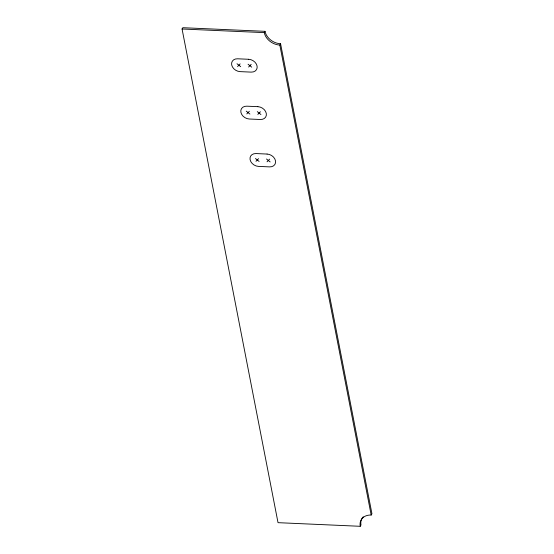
<?xml version="1.0" encoding="UTF-8"?>
<svg xmlns="http://www.w3.org/2000/svg" width="554" height="554" viewBox="0 0 554 554"><rect width="100%" height="100%" fill="white"/><g stroke="black" fill="none" stroke-linecap="round" stroke-linejoin="round"><path stroke-width="0.83" d="M182.065 28.995L182.82 27.7L265.02 31.329A14.182 10.976 30.1 0 0 280.58 43.759L371.935 513.745L371.18 515.04A14.182 10.976 30.1 0 0 360.232 526.3L278.025 522.671L182.065 28.995L264.272 32.624A14.182 10.976 30.1 0 0 279.825 45.054L371.18 515.04M264.272 32.624L265.02 31.329M279.825 45.054L280.58 43.759M360.232 526.3L360.986 525.005A14.182 10.976 30.1 0 1 363.237 516.799M237.569 66.535L240.145 63.883M248.607 67.027L251.191 64.368M246.779 113.923L249.355 111.271M257.818 114.408L260.401 111.756M255.99 161.311L258.566 158.652M267.028 161.796L269.611 159.143M248.067 64.229L251.731 67.166M237.022 63.745L240.692 66.674M257.278 111.617L260.941 114.546M246.232 111.132L249.902 114.062M266.488 159.005L270.151 161.934M255.442 158.513L259.113 161.443M248.649 59.278L237.611 58.793A7.68 5.942 30.1 0 0 231.676 64.894A7.68 5.942 30.1 0 0 240.104 71.625L251.149 72.117A7.68 5.942 30.1 0 0 257.077 66.016A7.68 5.942 30.1 0 0 248.649 59.278M257.859 106.666L246.821 106.181A7.68 5.942 30.1 0 0 240.886 112.282A7.68 5.942 30.1 0 0 249.314 119.013L260.359 119.498A7.68 5.942 30.1 0 0 266.287 113.397A7.68 5.942 30.1 0 0 257.859 106.666M267.076 154.054L256.031 153.562A7.68 5.942 30.1 0 0 250.096 159.663A7.68 5.942 30.1 0 0 258.524 166.401L269.569 166.886A7.68 5.942 30.1 0 0 275.497 160.785A7.68 5.942 30.1 0 0 267.076 154.054"/></g></svg>
